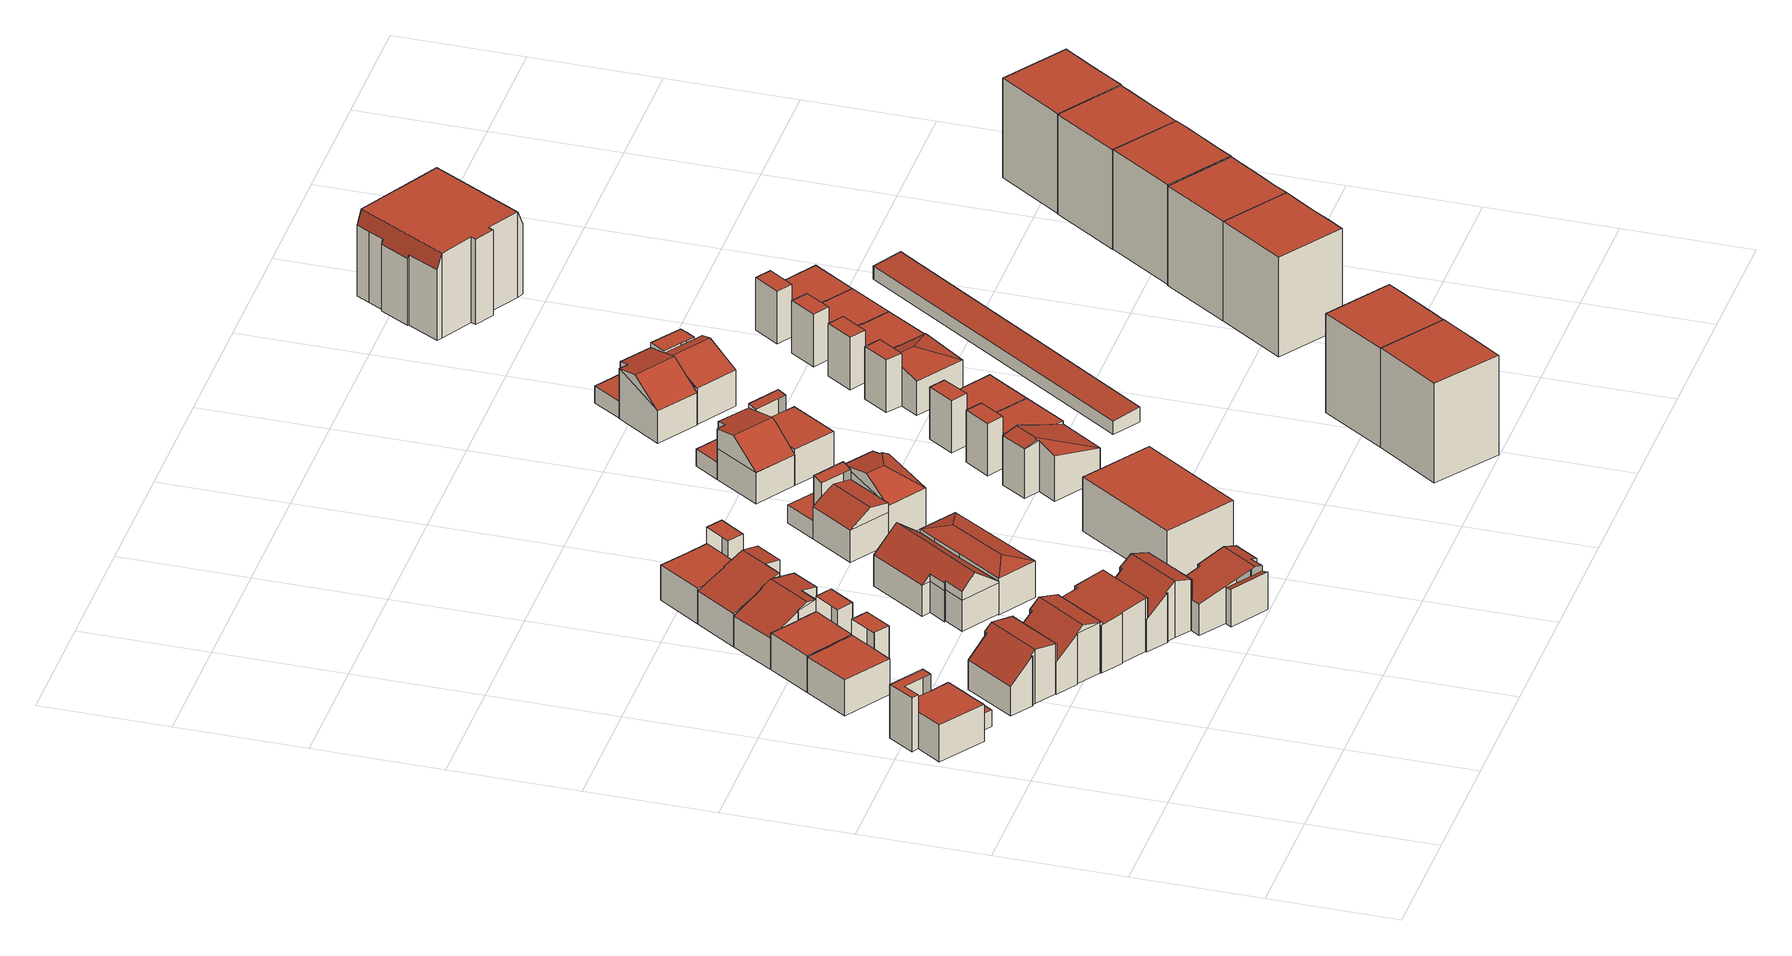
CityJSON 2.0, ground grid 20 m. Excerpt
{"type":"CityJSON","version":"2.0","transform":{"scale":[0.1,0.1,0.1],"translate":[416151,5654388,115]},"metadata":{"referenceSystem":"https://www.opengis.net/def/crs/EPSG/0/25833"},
"CityObjects":{
"building1":{"type":"Building","attributes":{"Gemeindeschluessel":14612000,"Geometrietyp2DReferenz":"3000","function":"31001_9998","roofType":"9999"},"children":["building1-1","building1-2"]},
"building1-1":{"type":"BuildingPart","attributes":{"Dachtyp_tdc":"tdcPolyFlatRoof","Dachneigung":0,"QualitaetDacherkennung":69,"Geometrietyp2DReferenz":"3000","measuredHeight":8.9,"roofType":"1000"},"parents":["building1"],"geometry":[{"type":"MultiSurface","lod":"2","boundaries":[[[0,1,2,3,4]],[[1,5,6,2]],[[5,7,8,6]],[[7,9,10,11,8]],[[12,9,7,5,1,0]],[[3,2,6,8,11,13]]],"semantics":{"surfaces":[{"type":"WallSurface"},{"type":"RoofSurface"},{"type":"GroundSurface"}],"values":[0,0,0,0,1,2]}}]},
"building1-2":{"type":"BuildingPart","attributes":{"Dachtyp_tdc":"tdcPolyFlatRoof","Dachneigung":0,"QualitaetDacherkennung":61,"Geometrietyp2DReferenz":"3000","measuredHeight":6.11,"roofType":"1000"},"parents":["building1"],"geometry":[{"type":"MultiSurface","lod":"2","boundaries":[[[14,4,3,15]],[[10,16,17,11]],[[16,18,19,17]],[[18,20,21,19]],[[20,22,23,21]],[[22,14,15,23]],[[22,20,18,16,10,24,4,14]],[[15,3,13,11,17,19,21,23]]],"semantics":{"surfaces":[{"type":"WallSurface"},{"type":"RoofSurface"},{"type":"GroundSurface"}],"values":[0,0,0,0,0,0,1,2]}}]},
"building2":{"type":"Building","attributes":{"Dachtyp_tdc":"tdcPolyFlatRoof","Gemeindeschluessel":14612000,"Dachneigung":0,"QualitaetDacherkennung":82,"Geometrietyp2DReferenz":"3000","measuredHeight":2.75,"function":"31001_9998","roofType":"1000"},"geometry":[{"type":"Solid","lod":"2","boundaries":[[[[25,26,27,28]],[[26,29,30,27]],[[29,31,32,30]],[[31,33,34,32]],[[33,35,36,34]],[[35,25,28,36]],[[35,33,31,29,26,25]],[[28,27,30,32,34,36]]]],"semantics":{"surfaces":[{"type":"WallSurface"},{"type":"RoofSurface"},{"type":"GroundSurface"}],"values":[[0,0,0,0,0,0,1,2]]}}]},
"building3":{"type":"Building","attributes":{"Dachtyp_tdc":"tdcGableRoof","Gemeindeschluessel":14612000,"Dachneigung":41.48,"QualitaetDacherkennung":25,"Geometrietyp2DReferenz":"3000","measuredHeight":9.09,"function":"31001_9998","roofType":"3100"},"geometry":[{"type":"Solid","lod":"2","boundaries":[[[[37,38,39,40]],[[38,41,42,39]],[[41,43,44,42]],[[43,45,46,44]],[[45,47,48,46]],[[47,49,50,48]],[[49,51,52,50]],[[51,53,54,52]],[[53,55,56,54]],[[55,57,58,56]],[[57,59,60,58]],[[59,37,40,60]],[[55,53,51,49,47,45]],[[45,43,41,38,37,59,57,55]],[[40,39,42,44,46,48,50,52,54,56,58,60]]]],"semantics":{"surfaces":[{"type":"WallSurface"},{"type":"RoofSurface"},{"type":"GroundSurface"}],"values":[[0,0,0,0,0,0,0,0,0,0,0,0,1,1,2]]}}]},
"building4":{"type":"Building","attributes":{"Gemeindeschluessel":14612000,"Geometrietyp2DReferenz":"3000","function":"31001_9998","roofType":"9999"},"children":["building4-1","building4-2"]},
"building4-1":{"type":"BuildingPart","attributes":{"Dachtyp_tdc":"tdcPolyFlatRoof","Dachneigung":0,"QualitaetDacherkennung":46,"Geometrietyp2DReferenz":"3000","measuredHeight":6,"roofType":"1000"},"parents":["building4"],"geometry":[{"type":"MultiSurface","lod":"2","boundaries":[[[61,62,63,64]],[[62,65,66,63]],[[65,67,68,66]],[[67,69,70,68]],[[69,71,72,70]],[[71,73,74,72]],[[73,75,76,74]],[[75,73,71,69,67,65,62,61]],[[64,63,66,68,70,72,74,76]]],"semantics":{"surfaces":[{"type":"WallSurface"},{"type":"RoofSurface"},{"type":"GroundSurface"}],"values":[0,0,0,0,0,0,0,1,2]}}]},
"building4-2":{"type":"BuildingPart","attributes":{"Dachtyp_tdc":"tdcPolyFlatRoof","Dachneigung":0,"QualitaetDacherkennung":52,"Geometrietyp2DReferenz":"3000","measuredHeight":8.74,"roofType":"1000"},"parents":["building4"],"geometry":[{"type":"MultiSurface","lod":"2","boundaries":[[[77,78,79,76,75]],[[78,80,81,79]],[[80,82,63,81]],[[82,83,61,64,63]],[[83,82,80,78,77]],[[76,79,81,63,64]]],"semantics":{"surfaces":[{"type":"WallSurface"},{"type":"RoofSurface"},{"type":"GroundSurface"}],"values":[0,0,0,0,1,2]}}]},
"building5":{"type":"Building","attributes":{"Dachtyp_tdc":"tdcFreeFormRoof","Gemeindeschluessel":14612000,"Dachneigung":37.89,"QualitaetDacherkennung":23,"Geometrietyp2DReferenz":"3000","measuredHeight":9.47,"function":"31001_9998","roofType":"5000"},"geometry":[{"type":"Solid","lod":"2","boundaries":[[[[84,85,86,50]],[[85,87,88,86]],[[87,89,90,88]],[[89,91,92,90]],[[91,93,94,92]],[[93,95,96,94]],[[95,97,98,96]],[[97,99,100,98]],[[101,102,52,54]],[[102,84,50,52]],[[89,103,104,93,91]],[[97,95,104,103,87,85,84,102,101,99]],[[89,87,103]],[[95,93,104]],[[50,86,88,90,92,94,96,98,100,54,52]],[[99,101,54,100]]]],"semantics":{"surfaces":[{"type":"WallSurface"},{"type":"RoofSurface"},{"type":"GroundSurface"}],"values":[[0,0,0,0,0,0,0,0,0,0,1,1,0,0,2,0]]}}]},
"building6":{"type":"Building","attributes":{"Gemeindeschluessel":14612000,"Geometrietyp2DReferenz":"3000","function":"31001_9998","roofType":"9999"},"children":["building6-1","building6-2"]},
"building6-1":{"type":"BuildingPart","attributes":{"Dachtyp_tdc":"tdcPolyFlatRoof","Dachneigung":0,"QualitaetDacherkennung":53,"Geometrietyp2DReferenz":"3000","measuredHeight":8.74,"roofType":"1000"},"parents":["building6"],"geometry":[{"type":"MultiSurface","lod":"2","boundaries":[[[105,106,107,108,109]],[[106,110,111,107]],[[110,112,113,114,111]],[[112,110,106,105]],[[108,107,111,114]]],"semantics":{"surfaces":[{"type":"WallSurface"},{"type":"RoofSurface"},{"type":"GroundSurface"}],"values":[0,0,0,1,2]}}]},
"building6-2":{"type":"BuildingPart","attributes":{"Dachtyp_tdc":"tdcPolyFlatRoof","Dachneigung":0,"QualitaetDacherkennung":54,"Geometrietyp2DReferenz":"3000","measuredHeight":6.17,"roofType":"1000"},"parents":["building6"],"geometry":[{"type":"MultiSurface","lod":"2","boundaries":[[[115,116,74,76]],[[116,117,72,74]],[[117,118,70,72]],[[118,119,120,70]],[[119,121,122,120]],[[121,123,124,122]],[[123,109,108,124]],[[109,123,121,119,118,117,116,115,113]],[[114,76,74,72,70,120,122,124,108]],[[113,115,76,114]]],"semantics":{"surfaces":[{"type":"WallSurface"},{"type":"RoofSurface"},{"type":"GroundSurface"}],"values":[0,0,0,0,0,0,0,1,2,0]}}]},
"building7":{"type":"Building","attributes":{"Dachtyp_tdc":"tdcPolyFlatRoof","Gemeindeschluessel":14612000,"Dachneigung":6.35,"QualitaetDacherkennung":40,"Geometrietyp2DReferenz":"3000","measuredHeight":8.99,"function":"31001_9998","roofType":"2100"},"geometry":[{"type":"Solid","lod":"2","boundaries":[[[[125,126,92,94]],[[126,127,128,92]],[[126,125,129,130,131,132,133,134,135,136,137,127]],[[128,138,139,140,141,142,143,144,145,146,94,92]],[[127,137,138,128]],[[137,136,139,138]],[[136,135,140,139]],[[135,134,141,140]],[[134,133,142,141]],[[133,132,143,142]],[[132,131,144,143]],[[131,130,145,144]],[[130,129,146,145]],[[129,125,94,146]]]],"semantics":{"surfaces":[{"type":"WallSurface"},{"type":"RoofSurface"},{"type":"GroundSurface"}],"values":[[0,0,1,2,0,0,0,0,0,0,0,0,0,0]]}}]},
"building8":{"type":"Building","attributes":{"Dachtyp_tdc":"tdcFreeFormRoof","Gemeindeschluessel":14612000,"Dachneigung":25.24,"QualitaetDacherkennung":10,"Geometrietyp2DReferenz":"3000","measuredHeight":8.45,"function":"31001_9998","roofType":"5000"},"geometry":[{"type":"Solid","lod":"2","boundaries":[[[[147,148,149,150]],[[148,151,152,149]],[[151,153,154,152]],[[153,155,156,154]],[[155,157,158,156]],[[157,159,160,158]],[[159,161,108,160]],[[161,162,124,108]],[[162,163,122,124]],[[163,164,120,122]],[[164,147,150,120]],[[165,151,148,147,164,163,162,166]],[[157,155,153,165,166,161,159]],[[162,161,166]],[[153,151,165]],[[150,149,152,154,156,158,160,108,124,122,120]]]],"semantics":{"surfaces":[{"type":"WallSurface"},{"type":"RoofSurface"},{"type":"GroundSurface"}],"values":[[0,0,0,0,0,0,0,0,0,0,0,1,1,0,0,2]]}}]},
"building9":{"type":"Building","attributes":{"Dachtyp_tdc":"tdcGableRoof","Gemeindeschluessel":14612000,"Dachneigung":37.14,"QualitaetDacherkennung":23,"Geometrietyp2DReferenz":"3000","measuredHeight":9.52,"function":"31001_9998","roofType":"3100"},"geometry":[{"type":"Solid","lod":"2","boundaries":[[[[167,168,143,169]],[[168,170,142,143]],[[170,171,141,142]],[[171,172,173,141]],[[172,174,175,173]],[[174,176,177,175]],[[176,178,179,177]],[[178,180,181,179]],[[180,182,183,181]],[[182,184,185,183]],[[184,186,187,185]],[[186,188,189,187]],[[188,190,191,189]],[[190,167,169,191]],[[186,184,182,180,178,176]],[[176,174,172,171,170,168,167,190,188,186]],[[169,143,142,141,173,175,177,179,181,183,185,187,189,191]]]],"semantics":{"surfaces":[{"type":"WallSurface"},{"type":"RoofSurface"},{"type":"GroundSurface"}],"values":[[0,0,0,0,0,0,0,0,0,0,0,0,0,0,1,1,2]]}}]},
"building10":{"type":"Building","attributes":{"Dachtyp_tdc":"tdcFreeFormRoof","Gemeindeschluessel":14612000,"Dachneigung":20.67,"QualitaetDacherkennung":15,"Geometrietyp2DReferenz":"3000","measuredHeight":8.74,"function":"31001_9998","roofType":"5000"},"geometry":[{"type":"Solid","lod":"2","boundaries":[[[[192,193,154,194]],[[193,195,152,154]],[[195,196,149,152]],[[196,197,150,149]],[[197,198,199,150]],[[200,201,192,202]],[[192,201,203,204,198,197,196,195,193]],[[200,203,201]],[[199,205,206,207,208,194,154,152,149,150]],[[198,204,205,199]],[[204,203,206,205]],[[203,200,207,206]],[[200,202,208,207]],[[202,192,194,208]]]],"semantics":{"surfaces":[{"type":"WallSurface"},{"type":"RoofSurface"},{"type":"GroundSurface"}],"values":[[0,0,0,0,0,1,1,0,2,0,0,0,0,0]]}}]},
"building11":{"type":"Building","attributes":{"Gemeindeschluessel":14612000,"Geometrietyp2DReferenz":"3000","function":"31001_9998","roofType":"9999"},"children":["building11-1","building11-2"]},
"building11-1":{"type":"BuildingPart","attributes":{"Dachtyp_tdc":"tdcGableRoof","Dachneigung":11.6,"QualitaetDacherkennung":14,"Geometrietyp2DReferenz":"3000","measuredHeight":7.31,"roofType":"3100"},"parents":["building11"],"geometry":[{"type":"MultiSurface","lod":"2","boundaries":[[[209,210,183,185]],[[210,211,181,183]],[[211,212,213,181]],[[212,214,215,213]],[[214,216,217,215]],[[216,218,219,217]],[[218,220,221,219]],[[220,222,223,221]],[[222,224,225,226,223]],[[227,228,229,230,231]],[[228,209,185,229]],[[232,224,222,220,218,216]],[[216,214,212,211,210,209,228,227,232]],[[185,183,181,213,215,217,219,221,223,226,233,230,229]]],"semantics":{"surfaces":[{"type":"WallSurface"},{"type":"RoofSurface"},{"type":"GroundSurface"}],"values":[0,0,0,0,0,0,0,0,0,0,0,1,1,2]}}]},
"building11-2":{"type":"BuildingPart","attributes":{"Dachtyp_tdc":"tdcPolyFlatRoof","Dachneigung":16.97,"QualitaetDacherkennung":50,"Geometrietyp2DReferenz":"3000","measuredHeight":6.34,"roofType":"2100"},"parents":["building11"],"geometry":[{"type":"MultiSurface","lod":"2","boundaries":[[[234,231,230,235]],[[225,236,237,226]],[[236,234,235,237]],[[236,225,238,231,234]],[[235,230,233,226,237]]],"semantics":{"surfaces":[{"type":"WallSurface"},{"type":"RoofSurface"},{"type":"GroundSurface"}],"values":[0,0,0,1,2]}}]},
"building12":{"type":"Building","attributes":{"Dachtyp_tdc":"tdcFreeFormRoof","Gemeindeschluessel":14612000,"Dachneigung":38.83,"QualitaetDacherkennung":7,"Geometrietyp2DReferenz":"3000","measuredHeight":8.89,"function":"31001_9998","roofType":"5000"},"geometry":[{"type":"Solid","lod":"2","boundaries":[[[[239,240,241,242]],[[240,243,244,241]],[[243,245,246,244]],[[245,247,248,246]],[[247,249,250,248]],[[249,251,252,250]],[[251,253,254,252]],[[253,255,256,254]],[[255,257,258,256]],[[257,239,242,258]],[[259,260,261,262,263,264]],[[247,265,266,267,268,259,264,249]],[[257,260,259,268,239]],[[239,268,267,240]],[[240,267,266,243]],[[243,266,265,245]],[[245,265,247]],[[251,263,262,253]],[[249,264,263,251]],[[253,262,261,255]],[[255,261,260,257]],[[242,241,244,246,248,250,252,254,256,258]]]],"semantics":{"surfaces":[{"type":"WallSurface"},{"type":"RoofSurface"},{"type":"GroundSurface"}],"values":[[0,0,0,0,0,0,0,0,0,0,1,1,0,0,0,0,0,0,0,0,0,2]]}}]},
"building13":{"type":"Building","attributes":{"Gemeindeschluessel":14612000,"Geometrietyp2DReferenz":"3000","function":"31001_9998","roofType":"9999"},"children":["building13-1","building13-2"]},
"building13-1":{"type":"BuildingPart","attributes":{"Dachtyp_tdc":"tdcPolyFlatRoof","Dachneigung":0,"QualitaetDacherkennung":46,"Geometrietyp2DReferenz":"3000","measuredHeight":5.91,"roofType":"1000"},"parents":["building13"],"geometry":[{"type":"MultiSurface","lod":"2","boundaries":[[[269,270,271,272]],[[270,273,274,271]],[[275,276,277,278]],[[276,279,206,277]],[[279,280,205,206]],[[280,281,199,205]],[[281,269,272,199]],[[281,280,279,276,275,273,270,269]],[[272,271,274,278,277,206,205,199]]],"semantics":{"surfaces":[{"type":"WallSurface"},{"type":"RoofSurface"},{"type":"GroundSurface"}],"values":[0,0,0,0,0,0,0,1,2]}}]},
"building13-2":{"type":"BuildingPart","attributes":{"Dachtyp_tdc":"tdcPolyFlatRoof","Dachneigung":0,"QualitaetDacherkennung":50,"Geometrietyp2DReferenz":"3000","measuredHeight":8.72,"roofType":"1000"},"parents":["building13"],"geometry":[{"type":"MultiSurface","lod":"2","boundaries":[[[282,283,275,278,284]],[[284,278,274,285]],[[286,287,285,274,273]],[[287,282,284,285]],[[287,286,283,282]]],"semantics":{"surfaces":[{"type":"WallSurface"},{"type":"GroundSurface"},{"type":"RoofSurface"}],"values":[0,1,0,0,2]}}]},
"building14":{"type":"Building","attributes":{"Gemeindeschluessel":14612000,"Geometrietyp2DReferenz":"3000","function":"31001_9998","roofType":"9999"},"children":["building14-1","building14-2"]},
"building14-1":{"type":"BuildingPart","attributes":{"Dachtyp_tdc":"tdcFreeFormRoof","Dachneigung":15.42,"QualitaetDacherkennung":4,"Geometrietyp2DReferenz":"3000","measuredHeight":7.04,"roofType":"5000"},"parents":["building14"],"geometry":[{"type":"MultiSurface","lod":"2","boundaries":[[[288,289,290,291]],[[289,292,293,290]],[[292,294,295,293]],[[294,296,297,298,295]],[[299,300,301,302,303]],[[300,288,291,301]],[[304,296,294]],[[305,304,294,292,289,288]],[[305,288,300]],[[304,305,300,299,296]],[[291,290,293,295,298,302,301]]],"semantics":{"surfaces":[{"type":"WallSurface"},{"type":"RoofSurface"},{"type":"GroundSurface"}],"values":[0,0,0,0,0,0,1,1,1,1,2]}}]},
"building14-2":{"type":"BuildingPart","attributes":{"Dachtyp_tdc":"tdcPolyFlatRoof","Dachneigung":0,"QualitaetDacherkennung":58,"Geometrietyp2DReferenz":"3000","measuredHeight":3.19,"roofType":"1000"},"parents":["building14"],"geometry":[{"type":"MultiSurface","lod":"2","boundaries":[[[306,307,308,309]],[[307,310,311,308]],[[310,303,302,311]],[[297,312,313,298]],[[312,306,309,313]],[[312,297,303,310,307,306]],[[309,308,311,302,298,313]]],"semantics":{"surfaces":[{"type":"WallSurface"},{"type":"RoofSurface"},{"type":"GroundSurface"}],"values":[0,0,0,0,0,1,2]}}]},
"building15":{"type":"Building","attributes":{"Gemeindeschluessel":14612000,"Dachorientierung":0,"MittlereTraufHoehe":124.75,"ObjektHoehe":9,"BodenHoehe":115.75,"Geometrietyp2DReferenz":"3000","BezugspunktDach":"2000","AbsoluteHoehe":124.75,"Dachflaeche":223.98,"measuredHeight":9,"function":"31001_2000","storeysAboveGround":3},"geometry":[{"type":"MultiSurface","lod":"2","boundaries":[[[314,315,316,317,318,319]],[[319,318,320,321]],[[318,317,322,320]],[[317,316,323,322]],[[316,315,324,323]],[[315,314,325,324]],[[314,319,321,325]],[[321,320,322,323,324,325]]],"semantics":{"surfaces":[{"type":"RoofSurface"},{"type":"WallSurface"},{"type":"GroundSurface"}],"values":[0,1,1,1,1,1,1,2]}}]},
"building16":{"type":"Building","attributes":{"Gemeindeschluessel":14612000,"Geometrietyp2DReferenz":"3000","function":"31001_9998","roofType":"9999"},"children":["building16-1","building16-2"]},
"building16-1":{"type":"BuildingPart","attributes":{"Dachtyp_tdc":"tdcPolyFlatRoof","Dachneigung":15.93,"QualitaetDacherkennung":67,"Geometrietyp2DReferenz":"3000","measuredHeight":9.17,"roofType":"2100"},"parents":["building16"],"geometry":[{"type":"MultiSurface","lod":"2","boundaries":[[[326,327,328,329,330,331]],[[332,333,334,335,336,337]],[[333,326,331,334]],[[331,330,335,334]],[[333,332,327,326]]],"semantics":{"surfaces":[{"type":"WallSurface"},{"type":"GroundSurface"},{"type":"RoofSurface"}],"values":[0,0,0,1,2]}}]},
"building16-2":{"type":"BuildingPart","attributes":{"Dachtyp_tdc":"tdcGableRoof","Dachneigung":29.86,"QualitaetDacherkennung":11,"Geometrietyp2DReferenz":"3000","measuredHeight":7.59,"roofType":"3100"},"parents":["building16"],"geometry":[{"type":"MultiSurface","lod":"2","boundaries":[[[338,339,340,341]],[[339,342,343,340]],[[342,336,335,343]],[[329,338,341,330]],[[328,344,345,346]],[[339,345,344,337,342]],[[342,337,336]],[[338,346,345,339]],[[329,328,346,338]],[[341,340,343,335,330]]],"semantics":{"surfaces":[{"type":"WallSurface"},{"type":"RoofSurface"},{"type":"GroundSurface"}],"values":[0,0,0,0,1,1,0,0,0,2]}}]},
"building17":{"type":"Building","attributes":{"Dachtyp_tdc":"tdcFreeFormRoof","Gemeindeschluessel":14612000,"Dachneigung":34.73,"QualitaetDacherkennung":20,"Geometrietyp2DReferenz":"3000","measuredHeight":9.61,"function":"31001_9998","roofType":"5000"},"geometry":[{"type":"Solid","lod":"2","boundaries":[[[[347,348,349,350]],[[348,351,352,349]],[[351,353,354,352]],[[353,355,356,354]],[[355,357,358,356]],[[347,357,359,360]],[[360,359,355,353,351,361]],[[347,360,361,348]],[[351,348,361]],[[357,355,359]],[[358,350,349,352,354,356]],[[357,347,350,358]]]],"semantics":{"surfaces":[{"type":"WallSurface"},{"type":"RoofSurface"},{"type":"GroundSurface"}],"values":[[0,0,0,0,0,1,1,1,0,0,2,0]]}}]},
"building18":{"type":"Building","attributes":{"Dachtyp_tdc":"tdcPolyFlatRoof","Gemeindeschluessel":14612000,"Dachneigung":0,"QualitaetDacherkennung":77,"Geometrietyp2DReferenz":"3000","measuredHeight":2.96,"function":"31001_9998","roofType":"1000"},"geometry":[{"type":"Solid","lod":"2","boundaries":[[[[362,363,364,365]],[[363,366,367,364]],[[366,368,369,367]],[[368,370,331,369]],[[370,371,334,331]],[[371,372,335,334]],[[372,373,343,335]],[[373,374,375,343]],[[373,372,371,370,368,366,363,362,374]],[[375,365,364,367,369,331,334,335,343]],[[374,362,365,375]]]],"semantics":{"surfaces":[{"type":"WallSurface"},{"type":"RoofSurface"},{"type":"GroundSurface"}],"values":[[0,0,0,0,0,0,0,0,1,2,0]]}}]},
"building19":{"type":"Building","attributes":{"Dachtyp_tdc":"tdcFreeFormRoof","Gemeindeschluessel":14612000,"Dachneigung":21.43,"QualitaetDacherkennung":19,"Geometrietyp2DReferenz":"3000","measuredHeight":8.84,"function":"31001_9998","roofType":"5000"},"geometry":[{"type":"Solid","lod":"2","boundaries":[[[[376,377,378,379,380,381,382]],[[380,379,383,384,385]],[[378,383,379]],[[384,386,385]],[[387,388,389,390,391,392,393,394,395]],[[382,381,388,387]],[[381,396,389,388]],[[396,386,390,389]],[[386,384,391,390]],[[384,383,392,391]],[[376,382,387,395]],[[383,378,393,392]],[[378,377,394,393]],[[377,376,395,394]],[[380,385,386,396,381]]]],"semantics":{"surfaces":[{"type":"RoofSurface"},{"type":"WallSurface"},{"type":"GroundSurface"}],"values":[[0,0,1,1,2,1,1,1,1,1,1,1,1,1,0]]}}]},
"building20":{"type":"Building","attributes":{"Dachtyp_tdc":"tdcFreeFormRoof","Gemeindeschluessel":14612000,"Dachneigung":39.13,"QualitaetDacherkennung":20,"Geometrietyp2DReferenz":"3000","measuredHeight":9.15,"function":"31001_9998","roofType":"5000"},"geometry":[{"type":"Solid","lod":"2","boundaries":[[[[397,398,399,400]],[[398,401,402,399]],[[401,403,404,402]],[[403,405,406,404]],[[405,407,408,406]],[[407,409,410,408]],[[409,397,400,410]],[[411,412,401,413,414]],[[415,416,417,411,414,418]],[[409,415,418,397]],[[397,418,414,413,398]],[[405,417,416,407]],[[403,412,411,417,405]],[[407,416,415,409]],[[398,413,401]],[[401,412,403]],[[400,399,402,404,406,408,410]]]],"semantics":{"surfaces":[{"type":"WallSurface"},{"type":"RoofSurface"},{"type":"GroundSurface"}],"values":[[0,0,0,0,0,0,0,1,1,0,0,0,0,0,0,0,2]]}}]},
"building21":{"type":"Building","attributes":{"Gemeindeschluessel":14612000,"Geometrietyp2DReferenz":"3000","function":"31001_9998","roofType":"9999"},"children":["building21-1","building21-2"]},
"building21-1":{"type":"BuildingPart","attributes":{"Dachtyp_tdc":"tdcPolyFlatRoof","Dachneigung":5.87,"QualitaetDacherkennung":35,"Geometrietyp2DReferenz":"3000","measuredHeight":8.9,"roofType":"2100"},"parents":["building21"],"geometry":[{"type":"MultiSurface","lod":"2","boundaries":[[[419,420,400,421,422]],[[420,423,424,400]],[[423,425,426,427,424]],[[425,423,420,419]],[[421,400,424,427]]],"semantics":{"surfaces":[{"type":"WallSurface"},{"type":"RoofSurface"},{"type":"GroundSurface"}],"values":[0,0,0,1,2]}}]},
"building21-2":{"type":"BuildingPart","attributes":{"Dachtyp_tdc":"tdcPolyFlatRoof","Dachneigung":0,"QualitaetDacherkennung":37,"Geometrietyp2DReferenz":"3000","measuredHeight":6.11,"roofType":"1000"},"parents":["building21"],"geometry":[{"type":"MultiSurface","lod":"2","boundaries":[[[428,429,430,431]],[[429,432,402,430]],[[432,433,399,402]],[[433,422,421,399]],[[426,428,431,427]],[[426,422,433,432,429,428]],[[431,430,402,399,421,427]]],"semantics":{"surfaces":[{"type":"WallSurface"},{"type":"RoofSurface"},{"type":"GroundSurface"}],"values":[0,0,0,0,0,1,2]}}]},
"building22":{"type":"Building","attributes":{"Gemeindeschluessel":14612000,"Geometrietyp2DReferenz":"3000","function":"31001_9998","roofType":"9999"},"children":["building22-1","building22-2"]},
"building22-1":{"type":"BuildingPart","attributes":{"Dachtyp_tdc":"tdcPolyFlatRoof","Dachneigung":0,"QualitaetDacherkennung":50,"Geometrietyp2DReferenz":"3000","measuredHeight":8.72,"roofType":"1000"},"parents":["building22"],"geometry":[{"type":"MultiSurface","lod":"2","boundaries":[[[434,435,436]],[[434,437,438,435]],[[437,439,440,438]],[[439,441,442,443,440]],[[441,439,437,434]],[[435,438,440,443]]],"semantics":{"surfaces":[{"type":"WallSurface"},{"type":"RoofSurface"},{"type":"GroundSurface"}],"values":[0,0,0,0,1,2]}}]},
"building22-2":{"type":"BuildingPart","attributes":{"Dachtyp_tdc":"tdcPolyFlatRoof","Dachneigung":0,"QualitaetDacherkennung":45,"Geometrietyp2DReferenz":"3000","measuredHeight":6.03,"roofType":"1000"},"parents":["building22"],"geometry":[{"type":"MultiSurface","lod":"2","boundaries":[[[442,444,445,443]],[[444,446,447,445]],[[446,448,449,447]],[[448,450,387,449]],[[450,451,395,387]],[[451,452,394,395]],[[452,453,393,394]],[[453,436,435,393]],[[453,452,451,450,448,446,444,442,436]],[[443,445,447,449,387,395,394,393,435]]],"semantics":{"surfaces":[{"type":"WallSurface"},{"type":"RoofSurface"},{"type":"GroundSurface"}],"values":[0,0,0,0,0,0,0,0,1,2]}}]},
"building23":{"type":"Building","attributes":{"Dachtyp_tdc":"tdcPolyFlatRoof","Gemeindeschluessel":14612000,"Dachneigung":0,"QualitaetDacherkennung":60,"Geometrietyp2DReferenz":"3000","measuredHeight":2.88,"function":"31001_9998","roofType":"1000"},"geometry":[{"type":"Solid","lod":"2","boundaries":[[[[454,455,456,457]],[[455,458,431,456]],[[458,459,427,431]],[[459,460,424,427]],[[460,461,400,424]],[[461,462,410,400]],[[462,463,408,410]],[[463,464,406,408]],[[464,454,457,406]],[[464,463,462,461,460,459,458,455,454]],[[457,456,431,427,424,400,410,408,406]]]],"semantics":{"surfaces":[{"type":"WallSurface"},{"type":"RoofSurface"},{"type":"GroundSurface"}],"values":[[0,0,0,0,0,0,0,0,0,1,2]]}}]},
"building24":{"type":"Building","attributes":{"Dachtyp_tdc":"tdcPolyFlatRoof","Gemeindeschluessel":14612000,"Dachneigung":0,"QualitaetDacherkennung":61,"Geometrietyp2DReferenz":"3000","measuredHeight":16.67,"function":"31001_9998","roofType":"1000"},"geometry":[{"type":"Solid","lod":"2","boundaries":[[[[465,466,467,468]],[[466,469,470,467]],[[469,471,472,470]],[[471,473,474,472]],[[473,475,476,474]],[[475,477,478,476]],[[477,465,468,478]],[[477,475,473,471,469,466,465]],[[468,467,470,472,474,476,478]]]],"semantics":{"surfaces":[{"type":"WallSurface"},{"type":"RoofSurface"},{"type":"GroundSurface"}],"values":[[0,0,0,0,0,0,0,1,2]]}}]},
"building25":{"type":"Building","attributes":{"Gemeindeschluessel":14612000,"Geometrietyp2DReferenz":"3000","function":"31001_9998","roofType":"9999"},"children":["building25-1","building25-2"]},
"building25-1":{"type":"BuildingPart","attributes":{"Dachtyp_tdc":"tdcPolyFlatRoof","Dachneigung":0,"QualitaetDacherkennung":52,"Geometrietyp2DReferenz":"3000","measuredHeight":6,"roofType":"1000"},"parents":["building25"],"geometry":[{"type":"MultiSurface","lod":"2","boundaries":[[[448,446,447,449]],[[446,444,445,447]],[[444,442,443,445]],[[442,479,480,443]],[[481,482,483,484]],[[482,485,486,483]],[[485,448,449,486]],[[485,482,481,479,442,444,446,448]],[[449,447,445,443,480,484,483,486]]],"semantics":{"surfaces":[{"type":"WallSurface"},{"type":"RoofSurface"},{"type":"GroundSurface"}],"values":[0,0,0,0,0,0,0,1,2]}}]},
"building25-2":{"type":"BuildingPart","attributes":{"Dachtyp_tdc":"tdcPolyFlatRoof","Dachneigung":0,"QualitaetDacherkennung":52,"Geometrietyp2DReferenz":"3000","measuredHeight":8.73,"roofType":"1000"},"parents":["building25"],"geometry":[{"type":"MultiSurface","lod":"2","boundaries":[[[487,488,489,490]],[[488,491,481,484,489]],[[492,487,490,480,479]],[[492,491,488,487]],[[490,489,484,480]]],"semantics":{"surfaces":[{"type":"WallSurface"},{"type":"RoofSurface"},{"type":"GroundSurface"}],"values":[0,0,0,1,2]}}]},
"building26":{"type":"Building","attributes":{"Dachtyp_tdc":"tdcFreeFormRoof","Gemeindeschluessel":14612000,"Dachneigung":37.14,"QualitaetDacherkennung":19,"Geometrietyp2DReferenz":"3000","measuredHeight":9.1,"function":"31001_9998","roofType":"5000"},"geometry":[{"type":"Solid","lod":"2","boundaries":[[[[493,494,495,496]],[[494,497,498,495]],[[497,499,500,498]],[[499,501,502,500]],[[501,503,504,502]],[[503,493,496,504]],[[497,505,506,499]],[[505,494,493,503,501,506]],[[497,494,505]],[[501,499,506]],[[496,495,498,500,502,504]]]],"semantics":{"surfaces":[{"type":"WallSurface"},{"type":"RoofSurface"},{"type":"GroundSurface"}],"values":[[0,0,0,0,0,0,1,1,0,0,2]]}}]},
"building27":{"type":"Building","attributes":{"Dachtyp_tdc":"tdcPolyFlatRoof","Gemeindeschluessel":14612000,"Dachneigung":0,"QualitaetDacherkennung":57,"Geometrietyp2DReferenz":"3000","measuredHeight":16.59,"function":"31001_9998","roofType":"1000"},"geometry":[{"type":"Solid","lod":"2","boundaries":[[[[507,508,509,472]],[[508,510,511,509]],[[510,512,513,511]],[[512,514,515,513]],[[514,516,517,515]],[[516,518,474,517]],[[518,507,472,474]],[[518,516,514,512,510,508,507]],[[472,509,511,513,515,517,474]]]],"semantics":{"surfaces":[{"type":"WallSurface"},{"type":"RoofSurface"},{"type":"GroundSurface"}],"values":[[0,0,0,0,0,0,0,1,2]]}}]},
"building28":{"type":"Building","attributes":{"Gemeindeschluessel":14612000,"Geometrietyp2DReferenz":"3000","function":"31001_9998","roofType":"9999"},"children":["building28-1","building28-2"]},
"building28-1":{"type":"BuildingPart","attributes":{"Dachtyp_tdc":"tdcPolyFlatRoof","Dachneigung":0,"QualitaetDacherkennung":47,"Geometrietyp2DReferenz":"3000","measuredHeight":8.83,"roofType":"1000"},"parents":["building28"],"geometry":[{"type":"MultiSurface","lod":"2","boundaries":[[[519,520,521,522,523,524]],[[520,525,526,521]],[[525,527,528,526]],[[527,529,530,531,532,528]],[[529,527,525,520,519]],[[522,521,526,528,532]]],"semantics":{"surfaces":[{"type":"WallSurface"},{"type":"RoofSurface"},{"type":"GroundSurface"}],"values":[0,0,0,0,1,2]}}]},
"building28-2":{"type":"BuildingPart","attributes":{"Dachtyp_tdc":"tdcGableRoof","Dachneigung":25.2,"QualitaetDacherkennung":14,"Geometrietyp2DReferenz":"3000","measuredHeight":8.75,"roofType":"3100"},"parents":["building28"],"geometry":[{"type":"MultiSurface","lod":"2","boundaries":[[[533,534,535,536]],[[534,523,522,535]],[[531,537,538,532]],[[537,539,540,538]],[[539,533,536,540]],[[539,541,542,543,533]],[[530,524,542,541,544]],[[531,530,544,537]],[[537,544,541,539]],[[534,543,542,524,523]],[[533,543,534]],[[536,535,522,532,538,540]]],"semantics":{"surfaces":[{"type":"WallSurface"},{"type":"RoofSurface"},{"type":"GroundSurface"}],"values":[0,0,0,0,0,1,1,0,0,0,0,2]}}]},
"building29":{"type":"Building","attributes":{"Gemeindeschluessel":14612000,"Geometrietyp2DReferenz":"3000","function":"31001_9998","roofType":"9999"},"children":["building29-1","building29-2"]},
"building29-1":{"type":"BuildingPart","attributes":{"Dachtyp_tdc":"tdcPolyFlatRoof","Dachneigung":0,"QualitaetDacherkennung":54,"Geometrietyp2DReferenz":"3000","measuredHeight":8.77,"roofType":"1000"},"parents":["building29"],"geometry":[{"type":"MultiSurface","lod":"2","boundaries":[[[545,546,547,548,549]],[[546,550,551,547]],[[550,552,553,554,551]],[[552,550,546,545]],[[548,547,551,554,555]]],"semantics":{"surfaces":[{"type":"WallSurface"},{"type":"RoofSurface"},{"type":"GroundSurface"}],"values":[0,0,0,1,2]}}]},
"building29-2":{"type":"BuildingPart","attributes":{"Dachtyp_tdc":"tdcHipAndGableRoof","Dachneigung":12.8,"QualitaetDacherkennung":19,"Geometrietyp2DReferenz":"3000","measuredHeight":6.99,"roofType":"5000"},"parents":["building29"],"geometry":[{"type":"MultiSurface","lod":"2","boundaries":[[[553,556,557,554]],[[556,558,559,557]],[[558,560,561,559]],[[560,562,563,561]],[[562,564,565,563]],[[564,549,548,565]],[[562,560,566]],[[560,558,556,553,567,566]],[[567,549,564,562,566]],[[555,554,557,559,561,563,565,548]]],"semantics":{"surfaces":[{"type":"WallSurface"},{"type":"RoofSurface"},{"type":"GroundSurface"}],"values":[0,0,0,0,0,0,1,1,1,2]}}]},
"building30":{"type":"Building","attributes":{"Dachtyp_tdc":"tdcPolyFlatRoof","Gemeindeschluessel":14612000,"Dachneigung":0,"QualitaetDacherkennung":65,"Geometrietyp2DReferenz":"3000","measuredHeight":2.78,"function":"31001_9998","roofType":"1000"},"geometry":[{"type":"Solid","lod":"2","boundaries":[[[[568,569,570,571]],[[569,572,573,570]],[[572,574,528,573]],[[574,575,526,528]],[[575,576,521,526]],[[576,577,578,521]],[[577,579,580,578]],[[579,581,582,580]],[[581,568,571,582]],[[581,579,577,576,575,574,572,569,568]],[[571,570,573,528,526,521,578,580,582]]]],"semantics":{"surfaces":[{"type":"WallSurface"},{"type":"RoofSurface"},{"type":"GroundSurface"}],"values":[[0,0,0,0,0,0,0,0,0,1,2]]}}]},
"building31":{"type":"Building","attributes":{"Gemeindeschluessel":14612000,"Geometrietyp2DReferenz":"3000","function":"31001_9998","roofType":"9999"},"children":["building31-1","building31-2"]},
"building31-1":{"type":"BuildingPart","attributes":{"Dachtyp_tdc":"tdcPolyFlatRoof","Dachneigung":0,"QualitaetDacherkennung":40,"Geometrietyp2DReferenz":"3000","measuredHeight":8.78,"roofType":"1000"},"parents":["building31"],"geometry":[{"type":"MultiSurface","lod":"2","boundaries":[[[583,584,585]],[[583,586,587,584]],[[586,588,589,587]],[[588,590,591,592,589]],[[590,588,586,583]],[[584,587,589,592]]],"semantics":{"surfaces":[{"type":"WallSurface"},{"type":"RoofSurface"},{"type":"GroundSurface"}],"values":[0,0,0,0,1,2]}}]},
"building31-2":{"type":"BuildingPart","attributes":{"Dachtyp_tdc":"tdcPolyFlatRoof","Dachneigung":0,"QualitaetDacherkennung":54,"Geometrietyp2DReferenz":"3000","measuredHeight":6.07,"roofType":"1000"},"parents":["building31"],"geometry":[{"type":"MultiSurface","lod":"2","boundaries":[[[591,593,594,592]],[[593,595,596,594]],[[595,597,598,596]],[[597,599,561,598]],[[599,600,559,561]],[[600,601,557,559]],[[601,602,554,557]],[[602,585,584,554]],[[602,601,600,599,597,595,593,591,585]],[[592,594,596,598,561,559,557,554,584]]],"semantics":{"surfaces":[{"type":"WallSurface"},{"type":"RoofSurface"},{"type":"GroundSurface"}],"values":[0,0,0,0,0,0,0,0,1,2]}}]},
"building32":{"type":"Building","attributes":{"Dachtyp_tdc":"tdcPolyFlatRoof","Gemeindeschluessel":14612000,"Dachneigung":2.92,"QualitaetDacherkennung":87,"Geometrietyp2DReferenz":"3000","measuredHeight":2.44,"function":"31001_2463","roofType":"2100"},"geometry":[{"type":"Solid","lod":"2","boundaries":[[[[603,604,605,606]],[[604,607,608,605]],[[607,609,610,608]],[[609,603,606,610]],[[609,607,604,603]],[[606,605,608,610]]]],"semantics":{"surfaces":[{"type":"WallSurface"},{"type":"RoofSurface"},{"type":"GroundSurface"}],"values":[[0,0,0,0,1,2]]}}]},
"building33":{"type":"Building","attributes":{"Gemeindeschluessel":14612000,"Geometrietyp2DReferenz":"3000","function":"31001_9998","roofType":"9999"},"children":["building33-1","building33-2"]},
"building33-1":{"type":"BuildingPart","attributes":{"Dachtyp_tdc":"tdcPolyFlatRoof","Dachneigung":0,"QualitaetDacherkennung":46,"Geometrietyp2DReferenz":"3000","measuredHeight":8.76,"roofType":"1000"},"parents":["building33"],"geometry":[{"type":"MultiSurface","lod":"2","boundaries":[[[611,612,613,614,615]],[[612,616,617,613]],[[614,613,617,618]],[[616,619,620,618,617]],[[619,616,612,611]]],"semantics":{"surfaces":[{"type":"WallSurface"},{"type":"GroundSurface"},{"type":"RoofSurface"}],"values":[0,0,1,0,2]}}]},
"building33-2":{"type":"BuildingPart","attributes":{"Dachtyp_tdc":"tdcPolyFlatRoof","Dachneigung":0,"QualitaetDacherkennung":42,"Geometrietyp2DReferenz":"3000","measuredHeight":6.12,"roofType":"1000"},"parents":["building33"],"geometry":[{"type":"MultiSurface","lod":"2","boundaries":[[[597,595,596,598]],[[595,593,594,596]],[[593,591,592,594]],[[591,615,614,592]],[[621,622,623,624]],[[620,621,624,618]],[[622,625,626,623]],[[625,597,598,626]],[[625,622,621,620,615,591,593,595,597]],[[598,596,594,592,614,618,624,623,626]]],"semantics":{"surfaces":[{"type":"WallSurface"},{"type":"RoofSurface"},{"type":"GroundSurface"}],"values":[0,0,0,0,0,0,0,0,1,2]}}]},
"building34":{"type":"Building","attributes":{"Dachtyp_tdc":"tdcPolyFlatRoof","Gemeindeschluessel":14612000,"Dachneigung":0,"QualitaetDacherkennung":59,"Geometrietyp2DReferenz":"3000","measuredHeight":16.72,"function":"31001_9998","roofType":"1000"},"geometry":[{"type":"Solid","lod":"2","boundaries":[[[[627,628,629,630]],[[628,631,632,629]],[[631,633,634,632]],[[633,635,636,634]],[[635,637,638,636]],[[637,639,640,638]],[[639,627,630,640]],[[639,637,635,633,631,628,627]],[[630,629,632,634,636,638,640]]]],"semantics":{"surfaces":[{"type":"WallSurface"},{"type":"RoofSurface"},{"type":"GroundSurface"}],"values":[[0,0,0,0,0,0,0,1,2]]}}]},
"building35":{"type":"Building","attributes":{"Gemeindeschluessel":14612000,"Geometrietyp2DReferenz":"3000","function":"31001_9998","roofType":"9999"},"children":["building35-1","building35-2"]},
"building35-1":{"type":"BuildingPart","attributes":{"Dachtyp_tdc":"tdcPolyFlatRoof","Dachneigung":0,"QualitaetDacherkennung":44,"Geometrietyp2DReferenz":"3000","measuredHeight":8.77,"roofType":"1000"},"parents":["building35"],"geometry":[{"type":"MultiSurface","lod":"2","boundaries":[[[641,642,643,644,645]],[[642,646,647,643]],[[646,648,649,650,647]],[[648,646,642,641]],[[644,643,647,650]]],"semantics":{"surfaces":[{"type":"WallSurface"},{"type":"RoofSurface"},{"type":"GroundSurface"}],"values":[0,0,0,1,2]}}]},
"building35-2":{"type":"BuildingPart","attributes":{"Dachtyp_tdc":"tdcPolyFlatRoof","Dachneigung":0,"QualitaetDacherkennung":46,"Geometrietyp2DReferenz":"3000","measuredHeight":6.08,"roofType":"1000"},"parents":["building35"],"geometry":[{"type":"MultiSurface","lod":"2","boundaries":[[[625,622,623,626]],[[622,621,624,623]],[[621,620,618,624]],[[620,645,644,618]],[[649,651,652,650]],[[651,653,654,652]],[[653,625,626,654]],[[653,651,649,645,620,621,622,625]],[[626,623,624,618,644,650,652,654]]],"semantics":{"surfaces":[{"type":"WallSurface"},{"type":"RoofSurface"},{"type":"GroundSurface"}],"values":[0,0,0,0,0,0,0,1,2]}}]},
"building36":{"type":"Building","attributes":{"Dachtyp_tdc":"tdcCutGableRoof","Gemeindeschluessel":14612000,"Dachneigung":0.463,"QualitaetDacherkennung":29,"Geometrietyp2DReferenz":"3000","measuredHeight":14.38,"function":"31001_2000","roofType":"9999"},"geometry":[{"type":"Solid","lod":"2","boundaries":[[[[655,656,657,658]],[[656,659,660,657]],[[659,661,662,660]],[[661,663,664,662]],[[663,665,666,664]],[[665,667,668,666]],[[667,669,670,668]],[[669,671,672,670]],[[671,673,674,672]],[[673,675,676,674]],[[675,677,678,676]],[[677,679,680,678]],[[679,681,682,680]],[[681,683,684,682]],[[683,685,686,684]],[[685,687,688,686]],[[687,655,658,688]],[[675,673,671,669,667,665,663,661,659]],[[683,681,679,677]],[[659,656,655,687,685,683,677,675]],[[658,657,660,662,664,666,668,670,672,674,676,678,680,682,684,686,688]]]],"semantics":{"surfaces":[{"type":"WallSurface"},{"type":"RoofSurface"},{"type":"GroundSurface"}],"values":[[0,0,0,0,0,0,0,0,0,0,0,0,0,0,0,0,0,1,1,1,2]]}}]},
"building37":{"type":"Building","attributes":{"Dachtyp_tdc":"tdcPolyFlatRoof","Gemeindeschluessel":14612000,"Dachneigung":0,"QualitaetDacherkennung":63,"Geometrietyp2DReferenz":"3000","measuredHeight":16.74,"function":"31001_9998","roofType":"1000"},"geometry":[{"type":"Solid","lod":"2","boundaries":[[[[689,690,691,692]],[[690,631,632,691]],[[631,628,629,632]],[[628,693,694,629]],[[693,695,696,694]],[[695,697,698,696]],[[697,689,692,698]],[[697,695,693,628,631,690,689]],[[692,691,632,629,694,696,698]]]],"semantics":{"surfaces":[{"type":"WallSurface"},{"type":"RoofSurface"},{"type":"GroundSurface"}],"values":[[0,0,0,0,0,0,0,1,2]]}}]},
"building38":{"type":"Building","attributes":{"Gemeindeschluessel":14612000,"Dachtyp_tdc":"tdcPolyFlatRoof","Dachneigung":0,"QualitaetDacherkennung":64,"Geometrietyp2DReferenz":"3000","measuredHeight":16.7,"function":"31001_9998","roofType":"1000"},"geometry":[{"type":"Solid","lod":"2","boundaries":[[[[699,700,701,702]],[[700,703,704,701]],[[703,705,706,704]],[[705,707,708,706]],[[707,709,710,708]],[[709,711,712,710]],[[711,699,702,712]],[[711,709,707,705,703,700,699]],[[702,701,704,706,708,710,712]]]],"semantics":{"surfaces":[{"type":"WallSurface"},{"type":"RoofSurface"},{"type":"GroundSurface"}],"values":[[0,0,0,0,0,0,0,1,2]]}}]},
"building39":{"type":"Building","attributes":{"Dachtyp_tdc":"tdcPolyFlatRoof","Gemeindeschluessel":14612000,"Dachneigung":0,"QualitaetDacherkennung":64,"Geometrietyp2DReferenz":"3000","measuredHeight":16.7,"function":"31001_9998","roofType":"1000"},"geometry":[{"type":"Solid","lod":"2","boundaries":[[[[713,714,715,716]],[[714,717,718,715]],[[717,719,720,718]],[[717,714,713,721,722,723,719]],[[720,724,725,726,716,715,718]],[[719,723,724,720]],[[723,722,725,724]],[[722,721,726,725]],[[721,713,716,726]]]],"semantics":{"surfaces":[{"type":"WallSurface"},{"type":"RoofSurface"},{"type":"GroundSurface"}],"values":[[0,0,0,1,2,0,0,0,0]]}}]},
"building40":{"type":"Building","attributes":{"Dachtyp_tdc":"tdcPolyFlatRoof","Gemeindeschluessel":14612000,"Dachneigung":0,"QualitaetDacherkennung":64,"Geometrietyp2DReferenz":"3000","measuredHeight":16.7,"function":"31001_9998","roofType":"1000"},"geometry":[{"type":"Solid","lod":"2","boundaries":[[[[727,728,729,730]],[[728,731,732,729]],[[731,733,734,732]],[[733,735,736,734]],[[735,737,738,736]],[[737,739,740,738]],[[739,727,730,740]],[[739,737,735,733,731,728,727]],[[730,729,732,734,736,738,740]]]],"semantics":{"surfaces":[{"type":"WallSurface"},{"type":"RoofSurface"},{"type":"GroundSurface"}],"values":[[0,0,0,0,0,0,0,1,2]]}}]}
},
"vertices":[
[29,574,97],[19,580,97],[19,580,7],[29,574,7],[29,574,69],[44,620,97],[44,620,7],[95,586,97],[95,586,7],[86,572,97],[86,572,69],[86,572,7],[45,599,97],[45,599,7],
[4,536,69],[4,536,7],[113,555,69],[113,555,7],[114,554,69],[114,554,7],[84,508,69],[84,508,7],[73,490,69],[73,490,7],[45,599,69],
[147,544,36],[111,490,36],[111,490,8],[147,544,8],[84,508,36],[84,508,8],[114,554,36],[114,554,8],[113,555,36],[113,555,8],[118,563,36],[118,563,8],
[143,471,58],[193,548,58],[193,548,9],[143,471,9],[222,529,89],[222,529,9],[225,533,89],[225,533,9],[235,526,100],[235,526,9],[269,505,92],[269,505,9],[266,501,92],[266,501,9],[217,425,92],[217,425,9],[215,426,93],[215,426,9],[184,447,100],[184,447,9],[177,451,93],[177,451,9],[176,449,93],[176,449,9],
[173,680,65],[174,680,65],[174,680,5],[173,680,5],[155,652,65],[155,652,5],[85,698,65],[85,698,5],[128,765,65],[128,765,5],[170,738,65],[170,738,5],[170,739,65],[170,739,5],[199,720,65],[199,720,5],
[199,720,92],[223,705,92],[223,705,5],[197,665,92],[197,665,5],[174,680,92],[173,680,92],
[266,501,65],[293,483,90],[293,483,9],[295,487,90],[295,487,9],[339,459,93],[339,459,9],[287,379,93],[287,379,9],[285,381,94],[285,381,9],[248,405,93],[248,405,9],[247,404,93],[247,404,9],[214,425,63],[214,425,9],[215,426,63],[217,425,65],[310,478,103],[258,398,103],
[242,785,92],[266,770,92],[266,770,5],[242,785,5],[242,785,66],[240,731,92],[240,731,5],[216,746,92],[216,746,66],[216,746,5],
[199,720,66],[170,739,66],[170,738,66],[128,765,66],[171,831,66],[171,831,5],[213,803,66],[213,803,5],[213,804,66],[213,804,5],
[285,381,89],[287,379,89],[336,455,89],[336,455,9],[285,379,89],[317,358,93],[318,359,93],[356,335,98],[358,333,98],[407,409,98],[410,413,98],[366,442,93],[363,437,93],[363,437,9],[366,442,9],[410,413,9],[407,409,9],[358,333,9],[356,335,9],[318,359,9],[317,358,9],[285,379,9],
[213,897,57],[255,869,81],[255,869,5],[213,897,5],[256,870,81],[256,870,5],[285,851,86],[285,851,5],[308,836,80],[308,836,5],[283,796,80],[283,796,5],[259,811,86],[259,811,5],[242,785,86],[213,804,81],[213,803,81],[171,831,57],[271,860,89],[228,794,89],
[355,333,63],[356,335,63],[355,333,9],[358,333,65],[407,409,65],[434,392,89],[434,392,9],[436,396,89],[436,396,9],[453,384,104],[453,384,9],[480,367,92],[480,367,9],[453,325,92],[453,325,9],[428,288,93],[428,288,9],[426,289,94],[426,289,9],[402,305,104],[402,305,9],[388,314,92],[388,314,9],[387,312,92],[387,312,9],
[302,877,92],[285,851,92],[302,877,5],[256,870,79],[255,869,79],[213,897,60],[256,962,60],[256,962,5],[351,902,87],[328,917,92],[325,862,87],[299,936,79],[298,935,79],[298,935,5],[299,936,5],[351,902,5],[325,862,5],
[426,289,61],[428,288,61],[453,325,61],[496,296,72],[496,296,9],[499,300,72],[499,300,9],[539,274,82],[539,274,9],[559,261,73],[559,261,9],[535,224,73],[535,224,9],[526,230,77],[526,230,9],[514,210,77],[514,210,68],[514,210,9],[457,247,71],[416,274,61],[416,274,9],[457,247,9],[457,247,68],[502,217,82],[502,217,9],
[450,237,72],[450,237,9],[507,200,72],[507,200,9],[502,217,68],
[340,599,57],[359,629,57],[359,629,5],[340,599,5],[357,630,57],[357,630,5],[374,656,57],[374,656,5],[362,664,57],[362,664,5],[418,751,57],[418,751,5],[489,704,57],[489,704,5],[471,677,57],[471,677,5],[442,632,57],[442,632,5],[397,562,57],[397,562,5],[360,586,94],[397,562,60],[442,632,59],[471,677,59],[489,704,59],[453,728,94],[374,656,70],[357,630,70],[359,629,72],[340,599,72],
[300,1029,64],[342,1001,64],[342,1001,5],[300,1029,5],[371,982,64],[371,982,5],[345,943,64],[328,917,64],[328,917,5],[345,943,5],[299,936,64],[298,935,64],[256,962,64],
[368,928,92],[345,943,92],[368,928,5],[394,967,5],[371,982,92],[394,967,92],
[397,562,65],[442,632,65],[442,632,4],[397,562,4],[471,677,65],[471,677,4],[489,704,65],[489,704,4],[544,668,65],[544,668,36],[544,668,4],[472,554,65],[454,525,65],[454,525,4],[472,554,4],[472,554,36],[499,658,74],[443,572,75],
[504,571,36],[492,580,36],[492,580,4],[504,571,4],[474,553,36],[474,553,4],[560,657,36],[560,657,4],
[734,439,98],[686,471,98],[657,490,98],[632,507,98],[531,354,98],[633,287,98],[531,354,8],[633,287,8],[632,507,8],[657,490,8],[686,471,8],[734,439,8],
[579,842,97],[570,829,92],[570,829,75],[570,829,59],[570,829,5],[579,842,5],[525,859,92],[533,872,97],[533,872,5],[525,859,5],[525,859,59],[525,859,68],
[526,761,59],[467,800,59],[467,800,5],[526,761,5],[511,867,59],[511,867,5],[543,846,81],[499,779,81],[526,761,75],
[585,723,70],[526,761,70],[526,761,6],[585,723,6],[579,842,92],[579,842,6],[624,812,92],[624,812,6],[616,799,95],[616,799,6],[629,790,88],[629,790,6],[619,797,95],[578,782,102],[551,800,102],
[659,835,35],[629,790,35],[629,790,5],[659,835,5],[616,799,35],[616,799,5],[624,812,35],[624,812,5],[579,842,35],[533,872,35],[525,859,35],[511,867,35],[541,913,35],[541,913,5],
[771,615,79],[772,615,79],[743,634,93],[742,635,93],[720,601,93],[769,521,59],[813,588,60],[719,649,88],[694,610,88],[712,598,92],[717,595,91],[813,588,5],[769,521,5],[699,567,5],[717,595,5],[694,610,5],[719,649,5],[743,634,5],[772,615,5],[771,615,5],[699,567,81],
[690,1013,57],[659,964,57],[659,964,5],[690,1013,5],[636,930,57],[636,930,5],[576,969,57],[576,969,5],[621,1039,57],[621,1039,5],[635,1031,57],[635,1031,5],[644,1044,57],[644,1044,5],[602,1009,96],[576,969,58],[659,964,91],[662,970,96],[644,1044,87],[635,1031,90],[621,1039,90],[690,1013,87],
[682,1000,92],[690,1013,94],[682,1000,5],[682,1000,66],[737,983,94],[737,983,5],[729,970,92],[729,970,66],[729,970,5],
[742,961,66],[696,890,66],[696,890,5],[742,961,5],[636,930,66],[659,964,66],
[760,661,92],[760,661,5],[760,661,65],[736,676,92],[736,676,5],[762,715,92],[762,715,5],[785,700,92],[785,700,65],[785,700,5],
[814,681,65],[814,681,5],[814,680,65],[814,680,5],[855,653,65],[855,653,5],[813,588,65],[771,615,65],[772,615,65],[743,634,65],
[646,1077,34],[767,999,34],[767,999,5],[646,1077,5],[742,961,34],[729,970,34],[737,983,34],[690,1013,34],[644,1044,34],[635,1031,34],[621,1039,34],
[1003,20,170],[990,1,170],[990,1,3],[1003,20,3],[895,68,170],[895,68,3],[962,166,170],[962,166,3],[1058,101,170],[1058,101,3],[1044,80,170],[1044,80,3],[1025,52,170],[1025,52,3],
[803,726,65],[803,726,5],[828,766,65],[857,747,65],[857,747,5],[828,766,5],[899,720,65],[899,720,5],
[779,741,92],[805,781,92],[805,781,5],[779,741,5],[828,766,92],[803,726,92],
[759,1221,84],[806,1190,84],[806,1190,3],[759,1221,3],[751,1106,57],[751,1106,3],[691,1146,57],[691,1146,3],[737,1216,87],[737,1216,3],[750,1207,87],[750,1207,3],[778,1147,94],[717,1187,94],
[962,166,169],[1028,265,169],[1028,265,3],[1125,200,169],[1125,200,3],[1111,179,169],[1111,179,3],[1090,148,169],[1090,148,3],[1069,117,169],[1069,117,3],[1058,101,169],
[790,1166,92],[806,1190,92],[806,1190,4],[790,1166,4],[790,1166,65],[790,1166,88],[852,1159,92],[852,1159,4],[846,1149,92],[846,1149,4],[837,1135,92],[837,1135,88],[837,1135,65],[837,1135,4],
[751,1106,65],[771,1137,65],[771,1137,4],[751,1106,4],[850,1127,65],[850,1127,4],[812,1067,65],[812,1067,4],[842,1113,91],[781,1153,91],[771,1137,82],[850,1127,88],
[879,843,91],[856,859,91],[856,859,3],[879,843,3],[879,843,68],[881,898,91],[881,898,3],[905,883,91],[905,883,66],[905,883,3],[892,863,3],
[934,864,66],[934,864,3],[933,863,66],[933,863,3],[975,836,66],[975,836,3],[932,769,60],[932,769,3],[861,816,60],[861,816,3],[927,839,73],[892,863,73],
[765,1260,32],[885,1183,32],[885,1183,4],[765,1260,4],[858,1141,32],[858,1141,4],[846,1149,32],[852,1159,32],[806,1190,32],[759,1221,32],[759,1221,4],[750,1207,32],[750,1207,4],[737,1216,32],[737,1216,4],
[922,909,91],[922,909,3],[922,909,64],[898,924,91],[898,924,3],[924,964,91],[924,964,3],[948,949,91],[948,949,64],[948,949,3],
[977,930,64],[977,930,3],[976,929,64],[976,929,3],[1018,902,64],[1018,902,3],[975,836,64],[933,863,64],[934,864,64],[905,883,64],
[1182,972,25],[1224,944,28],[1224,944,3],[1182,972,3],[932,510,28],[932,510,3],[890,537,25],[890,537,3],
[965,975,91],[941,990,91],[941,990,3],[965,975,3],[965,975,64],[967,1030,91],[967,1030,3],[990,1014,3],[990,1014,91],[990,1014,64],
[1020,995,64],[1019,995,64],[1019,995,3],[1020,995,3],[1061,968,64],[1061,968,3],
[1145,368,171],[1213,469,171],[1213,469,4],[1145,368,4],[1310,404,171],[1310,404,4],[1298,387,171],[1298,387,4],[1277,356,171],[1277,356,4],[1257,325,171],[1257,325,4],[1242,303,171],[1242,303,4],
[1007,1041,91],[984,1056,91],[984,1056,3],[1007,1041,3],[1007,1041,64],[1010,1095,91],[1010,1095,3],[1033,1080,91],[1033,1080,64],[1033,1080,3],
[1062,1061,64],[1062,1061,3],[1104,1034,64],[1104,1034,3],
[917,1478,144],[921,1486,144],[921,1486,1],[917,1478,1],[871,1514,143],[871,1514,1],[863,1519,119],[863,1519,1],[890,1568,119],[890,1568,1],[888,1569,113],[888,1569,1],[914,1615,113],[914,1615,1],[917,1614,120],[917,1614,1],[930,1638,120],[930,1638,1],[942,1659,120],[942,1659,1],[950,1655,143],[950,1655,1],[1080,1582,144],[1080,1582,1],[1090,1577,119],[1090,1577,1],[1011,1436,119],[1011,1436,1],[1001,1441,144],[1001,1441,1],[952,1469,144],[952,1469,1],[947,1461,144],[947,1461,1],
[1343,454,171],[1323,425,171],[1323,425,4],[1343,454,4],[1280,569,171],[1280,569,4],[1377,504,171],[1377,504,4],[1364,485,171],[1364,485,4],
[1280,569,172],[1347,669,172],[1347,669,5],[1280,569,5],[1443,604,172],[1443,604,5],[1432,586,172],[1432,586,5],[1410,554,172],[1410,554,5],[1390,525,172],[1390,525,5],[1377,504,172],[1377,504,5],
[1511,704,171],[1498,685,171],[1498,685,4],[1511,704,4],[1477,654,171],[1477,654,4],[1457,624,171],[1457,624,4],[1414,769,171],[1347,669,171],[1443,604,171],[1443,604,4],[1347,669,4],[1414,769,4],
[1511,704,172],[1414,769,172],[1414,769,5],[1511,704,5],[1481,869,172],[1481,869,5],[1578,804,172],[1578,804,5],[1565,785,172],[1565,785,5],[1543,753,172],[1543,753,5],[1524,723,172],[1524,723,5]
]}
